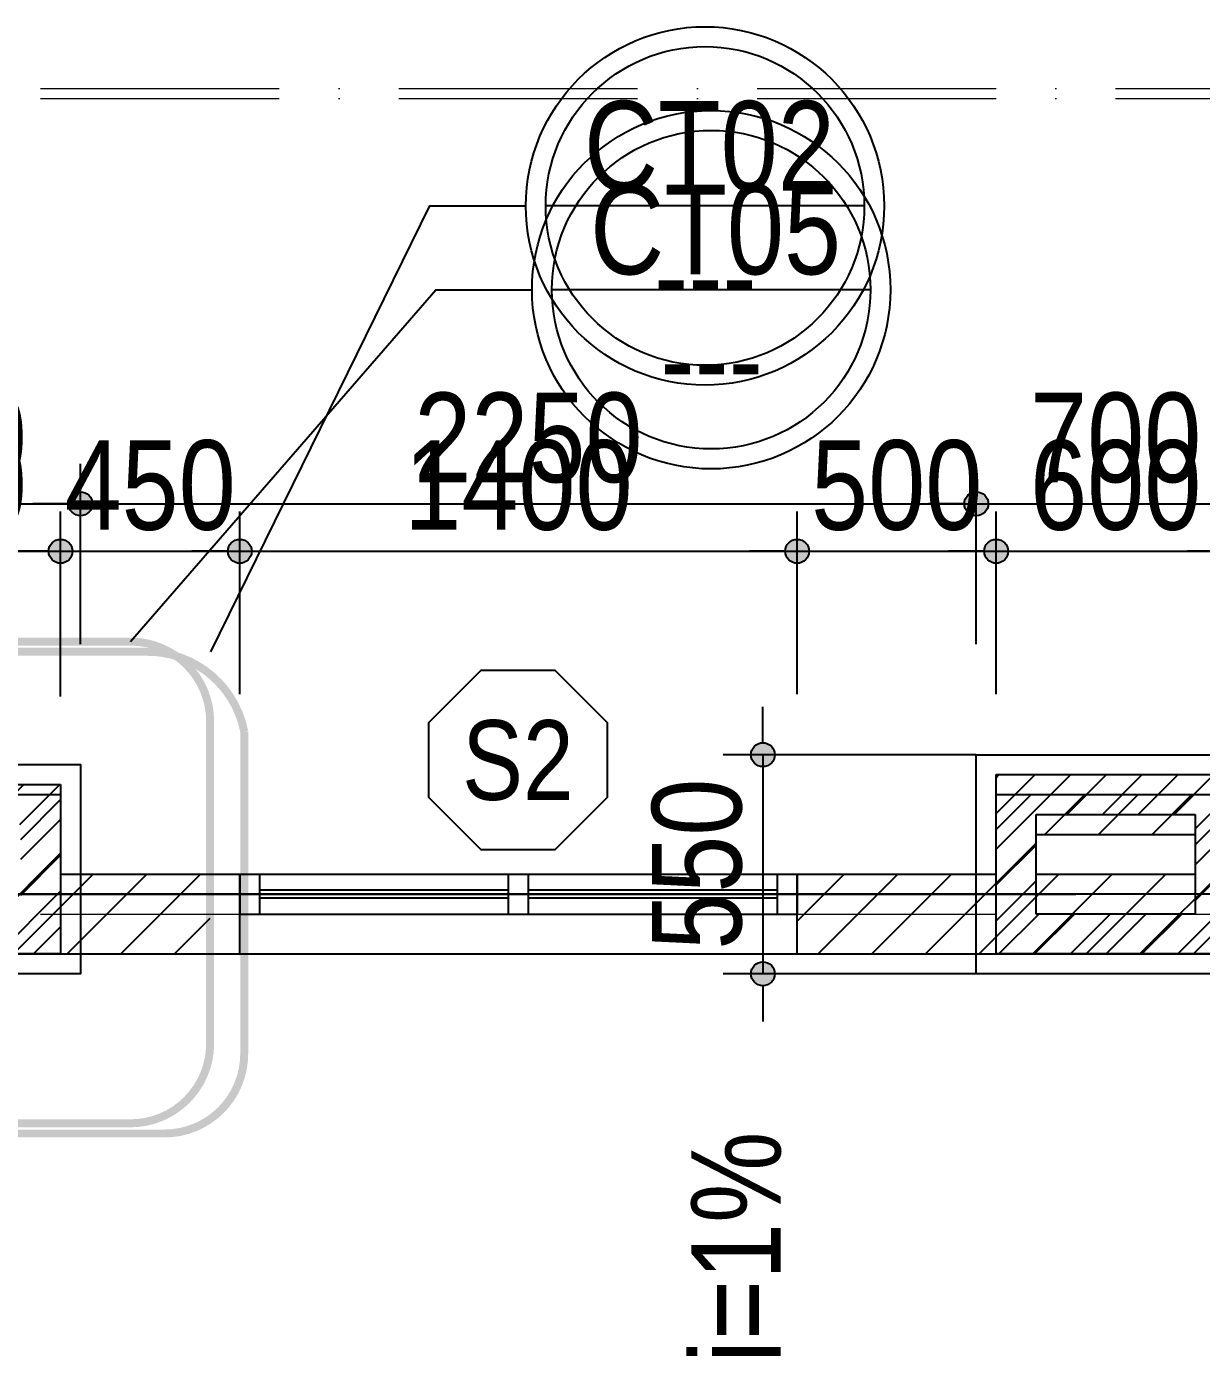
# Model space of a CAD drawing. Header units: millimetres. Extents: x 1201 to 176852, y 279 to 65351.
# Drawn here: x 33144 to 36094, y 21420 to 24775 of the extents above; entities that cross this region are included whole.
import ezdxf
from ezdxf.enums import TextEntityAlignment as Align

# ---------------------------------------------------------------- set-up
doc = ezdxf.new("R2010")
doc.units = ezdxf.units.MM
doc.linetypes.add('ACAD_ISO10W100', pattern=[18, 12, -3, 0, -3])
doc.linetypes.add('DASHED2', pattern=[0.375, 0.25, -0.125])
for name, color, linetype in [('009', 251, 'Continuous'), ('daucat', 220, 'Continuous'), ('DIM', 1, 'Continuous'), ('DOOR', 20, 'Continuous'), ('HACTH', 8, 'Continuous'), ('HATCH', 8, 'Continuous'), ('HATCHNGOI', 22, 'Continuous'), ('KINH 1', 142, 'Continuous'), ('MEDIUM', 2, 'Continuous'), ('netthay', 2, 'Continuous'), ('TAGS', 60, 'Continuous'), ('TEXT', 7, 'Continuous'), ('TUONG', 131, 'Continuous')]:
    doc.layers.add(name, color=color, linetype=linetype)
for name, color, linetype, lineweight in [('HACHT', 8, 'Continuous', 5), ('NET-THAY', 2, 'Continuous', 13), ('TRUC', 24, 'Continuous', 0)]:
    doc.layers.add(name, color=color, linetype=linetype, lineweight=lineweight)
doc.styles.add('1', font='', dxfattribs={"height": 250})
doc.styles.add('AVO', font='')
doc.styles.add('HEL-CONDENSE', font='')
doc.styles.add('VNI-HELVE-CONDENSEN', font='')
doc.styles.get('1').set_extended_font_data('VNI-Helve-Condense')
doc.styles.get('AVO').set_extended_font_data('VNI-Avo')
doc.styles.get('HEL-CONDENSE').set_extended_font_data('VNI-Helve-Condense')
doc.styles.get('VNI-HELVE-CONDENSEN').set_extended_font_data('VNI-Helve-Condense')
doc.dimstyles.new('D100', dxfattribs={"dimtxt": 225, "dimasz": 1.2, "dimexe": 100, "dimexo": 0, "dimgap": 50, "dimtad": 1, "dimdec": 0, "dimzin": 13, "dimdsep": 46, "dimtxsty": 'HEL-CONDENSE', "dimblk": 'D50', "dimcen": 0, "dimclrd": 1, "dimclre": 1, "dimclrt": 7, "dimadec": 0, "dimazin": 0, "dimtfac": 1, "dimtdec": 0, "dimtmove": 0, "dimatfit": 3, "dimldrblk": 'D50', "dimfxl": 1, "dimtolj": 1, "dimtzin": 13, "dimarcsym": 0})
pattern_1 = [(180, (-1037328.12, 302304.02), (-382.5, -180), [90, -75, 105, -45, 135, -60]), (180, (-1037418.12, 302296.52), (-382.5, -180), [75, -285, 60, -90]), (180, (-1037598.12, 302315.27), (-382.5, -180), [45, -465]), (270, (-1037328.12, 302304.02), (127.5, -180), [172.5, -547.5]), (270, (-1037418.12, 302304.02), (127.5, -180), [168.75, -551.25]), (270, (-1037493.12, 302304.02), (127.5, -180), [157.5, -562.5]), (270, (-1037598.12, 302315.27), (127.5, -180), [172.5, -547.5]), (270, (-1037643.12, 302315.27), (127.5, -180), [172.5, -547.5]), (270, (-1037778.12, 302304.02), (127.5, -180), [165, -555])]
pattern_2 = [(180, (-156427.01, -499238.14), (-1e-14, -190.5), []), (180, (-156490.51, -499174.64), (-1e-14, -190.5), [])]
pattern_3 = [(37.5, (-1293022.597, -287800.201), (-1.2000235, 36.7059928), [0, -28.956, 0, -32.385, 0, -30.95625]), (7.5, (-1293022.597, -287800.2), (33.7142462, 53.7618825), [0, -15.621, 0, -26.0985, 0, -10.00125]), (327.5, (-1293046.028, -287800.2), (59.3244278, 0.10778885), [0, -9.525, 0, -34.29, 0, -44.7675]), (317.5, (-1293046.03, -287800.2), (57.266734, 16.7196992), [0, -4.7625, 0, -22.479, 0, -25.7175])]
pattern_4 = [(180, (-1293022.6, -288100.2), (-3e-14, -270.968), [387.35, -19.05]), (180, (-1293022.6, -288214.5), (-3e-14, -270.968), [387.35, -19.05]), (180, (-1293124.2, -288235.69), (-3e-14, -270.968), [184.15, -19.05]), (180, (-1293124.2, -288349.99), (-3e-14, -270.968), [184.15, -19.05]), (270, (-1293022.6, -288100.2), (406.4, -7e-14), [114.3, -156.6672]), (270, (-1293003.55, -288100.2), (406.4, -7e-14), [114.3, -156.6672]), (270, (-1293124.2, -288235.69), (203.2, -4e-14), [114.3, -156.6672]), (270, (-1293105.15, -288235.69), (203.2, -4e-14), [114.3, -156.6672])]

# ---------------------------------------------------------------- blocks, each defined once
blk = doc.blocks.new('D50')
at = {"layer": 'DIM'}
blk.add_hatch(color=256, dxfattribs=at).paths.add_polyline_path([(25, 0, 1), (-25, 0, 1)])
blk.add_line((25, 0), (100, 0), dxfattribs=at)
blk.add_circle((0, 0), 25, dxfattribs=at)
blk = doc.blocks.new('*D128')
at = {"layer": 'DEFPOINTS', "color": 0, "transparency": 16777216}
for p in [(33279.1, 23577.7), (32579.1, 23224.8), (33279.1, 23224.8)]:
    blk.add_point(p, dxfattribs=at)
at = {"layer": 'DIM', "color": 1, "lineweight": -2, "transparency": 16777216}
for p, q in [((32579.1, 23224.8), (32579.1, 23677.7)), ((33279.1, 23224.8), (33279.1, 23677.7)), ((32580.3, 23577.7), (33277.9, 23577.7))]:
    blk.add_line(p, q, dxfattribs=at)
at = {"layer": 'DIM', "color": 1, "lineweight": -2, "transparency": 16777216, "xscale": 1.199999999999999, "yscale": 1.199999999999999, "zscale": 1.199999999999999, "rotation": 180}
blk.add_blockref('D50', (32579.1, 23577.7), dxfattribs=at)
at = {"layer": 'DIM', "color": 1, "lineweight": -2, "transparency": 16777216, "xscale": 1.199999999999999, "yscale": 1.199999999999999, "zscale": 1.199999999999999}
blk.add_blockref('D50', (33279.1, 23577.7), dxfattribs=at)
at = {"layer": 'DIM', "color": 7, "transparency": 16777216, "insert": (32929.1, 23742.6), "char_height": 225, "attachment_point": 5, "style": 'HEL-CONDENSE'}
blk.add_mtext('\\A1;700', dxfattribs=at)
blk = doc.blocks.new('*D129')
at = {"layer": 'DEFPOINTS', "color": 0, "transparency": 16777216}
for p in [(35529.1, 23577.7), (33279.1, 23224.8), (35529.1, 23224.8)]:
    blk.add_point(p, dxfattribs=at)
at = {"layer": 'DIM', "color": 1, "lineweight": -2, "transparency": 16777216}
for p, q in [((33279.1, 23224.8), (33279.1, 23677.7)), ((35529.1, 23224.8), (35529.1, 23677.7)), ((33280.3, 23577.7), (35527.9, 23577.7))]:
    blk.add_line(p, q, dxfattribs=at)
at = {"layer": 'DIM', "color": 1, "lineweight": -2, "transparency": 16777216, "xscale": 1.199999999999999, "yscale": 1.199999999999999, "zscale": 1.199999999999999, "rotation": 180}
blk.add_blockref('D50', (33279.1, 23577.7), dxfattribs=at)
at = {"layer": 'DIM', "color": 1, "lineweight": -2, "transparency": 16777216, "xscale": 1.199999999999999, "yscale": 1.199999999999999, "zscale": 1.199999999999999}
blk.add_blockref('D50', (35529.1, 23577.7), dxfattribs=at)
at = {"layer": 'DIM', "color": 7, "transparency": 16777216, "insert": (34404.1, 23742.6), "char_height": 225, "attachment_point": 5, "style": 'HEL-CONDENSE'}
blk.add_mtext('\\A1;2250', dxfattribs=at)
blk = doc.blocks.new('*D130')
at = {"layer": 'DEFPOINTS', "color": 0, "transparency": 16777216}
for p in [(36229.1, 23577.7), (35529.1, 23224.8), (36229.1, 23224.8)]:
    blk.add_point(p, dxfattribs=at)
at = {"layer": 'DIM', "color": 1, "lineweight": -2, "transparency": 16777216}
for p, q in [((35529.1, 23224.8), (35529.1, 23677.7)), ((36229.1, 23224.8), (36229.1, 23677.7)), ((35530.3, 23577.7), (36227.9, 23577.7))]:
    blk.add_line(p, q, dxfattribs=at)
at = {"layer": 'DIM', "color": 1, "lineweight": -2, "transparency": 16777216, "xscale": 1.199999999999999, "yscale": 1.199999999999999, "zscale": 1.199999999999999, "rotation": 180}
blk.add_blockref('D50', (35529.1, 23577.7), dxfattribs=at)
at = {"layer": 'DIM', "color": 1, "lineweight": -2, "transparency": 16777216, "xscale": 1.199999999999999, "yscale": 1.199999999999999, "zscale": 1.199999999999999}
blk.add_blockref('D50', (36229.1, 23577.7), dxfattribs=at)
at = {"layer": 'DIM', "color": 7, "transparency": 16777216, "insert": (35879.1, 23742.6), "char_height": 225, "attachment_point": 5, "style": 'HEL-CONDENSE'}
blk.add_mtext('\\A1;700', dxfattribs=at)
blk = doc.blocks.new('A$C5F494123')
at = {"layer": 'TAGS', "color": 254, "ltscale": 1000}
blk.add_line((400, 0), (-400, 0), dxfattribs=at)
at = {"layer": 'TAGS', "ltscale": 1000}
blk.add_circle((0, 0), 450, dxfattribs=at)
at = {"layer": 'TAGS', "color": 254, "ltscale": 1000}
blk.add_circle((0, 0), 400, dxfattribs=at)
at = {"layer": 'TAGS', "ltscale": 1000, "style": 'VNI-HELVE-CONDENSEN'}
blk.add_attdef('A', (-84, 67), '', height=225, dxfattribs=at)
blk.add_attdef('A', text='', height=225, dxfattribs=at).set_placement((1.1, -61.7), align=Align.TOP_CENTER)
blk = doc.blocks.new('*D178')
at = {"layer": '009', "color": 1, "lineweight": -2, "transparency": 16777216}
for p, q in [((35529.1, 22947.7), (34893.1, 22947.7)), ((34993.1, 22946.5), (34993.1, 22398.9)), ((35529.1, 22397.7), (34893.1, 22397.7))]:
    blk.add_line(p, q, dxfattribs=at)
at = {"layer": 'DEFPOINTS', "color": 0, "transparency": 16777216}
for p in [(35529.1, 22947.7), (34993.1, 22397.7), (35529.1, 22397.7)]:
    blk.add_point(p, dxfattribs=at)
at = {"layer": '009', "color": 1, "lineweight": -2, "transparency": 16777216, "xscale": 1.199999999999999, "yscale": 1.199999999999999, "zscale": 1.199999999999999}
for p, rotation in [((34993.1, 22947.7), 90), ((34993.1, 22397.7), 270)]:
    blk.add_blockref('D50', p, dxfattribs=dict(at, rotation=rotation))
at = {"layer": '009', "color": 7, "transparency": 16777216, "insert": (34828.2, 22672.7), "char_height": 225, "attachment_point": 5, "rotation": 90, "style": 'HEL-CONDENSE'}
blk.add_mtext('\\A1;550', dxfattribs=at)
blk = doc.blocks.new('s11')
at = {"layer": 'DOOR'}
for p, q in [((0, 0), (0, -100)), ((1400, 0), (0, 0)), ((50, 0), (50, -100)), ((1350, 0), (1350, -100)), ((1400, 0), (1400, -100)), ((1400, -100), (0, -100))]:
    blk.add_line(p, q, dxfattribs=at)
at = {"layer": 'DOOR', "linetype": 'ByBlock', "lineweight": -2}
for p, q in [((675, -100), (675, 0)), ((725, -100), (725, 0))]:
    blk.add_line(p, q, dxfattribs=at)
at = {"layer": 'DOOR', "color": 251}
for p, q in [((50, -40), (675, -40)), ((50, -60), (675, -60)), ((725, -40), (1350, -40)), ((725, -60), (1350, -60))]:
    blk.add_line(p, q, dxfattribs=at)
blk = doc.blocks.new('KH-CUADI')
at = {"layer": 'TAGS'}
blk.add_lwpolyline([(-124.3, 300), (-300, 124.3), (-300, -124.3), (-124.3, -300), (124.3, -300), (300, -124.3), (300, 124.3), (124.3, 300)], close=True, dxfattribs=at)
at = {"layer": 'TAGS', "style": 'VNI-HELVE-CONDENSEN'}
blk.add_attdef('D', text='', height=300, dxfattribs=at).set_placement((0, 0), align=Align.MIDDLE)
blk = doc.blocks.new('*D617')
at = {"layer": 'DEFPOINTS', "color": 0, "transparency": 16777216}
for p in [(33229.1, 23458.3), (32629.1, 23093.5), (33229.1, 23093.5)]:
    blk.add_point(p, dxfattribs=at)
at = {"layer": 'DIM', "color": 1, "lineweight": -2, "transparency": 16777216}
for p, q in [((32629.1, 23093.5), (32629.1, 23558.3)), ((33229.1, 23093.5), (33229.1, 23558.3)), ((32630.3, 23458.3), (33227.9, 23458.3))]:
    blk.add_line(p, q, dxfattribs=at)
at = {"layer": 'DIM', "color": 1, "lineweight": -2, "transparency": 16777216, "xscale": 1.199999999999999, "yscale": 1.199999999999999, "zscale": 1.199999999999999, "rotation": 180}
blk.add_blockref('D50', (32629.1, 23458.3), dxfattribs=at)
at = {"layer": 'DIM', "color": 1, "lineweight": -2, "transparency": 16777216, "xscale": 1.199999999999999, "yscale": 1.199999999999999, "zscale": 1.199999999999999}
blk.add_blockref('D50', (33229.1, 23458.3), dxfattribs=at)
at = {"layer": 'DIM', "color": 7, "transparency": 16777216, "insert": (32929.1, 23623.2), "char_height": 225, "attachment_point": 5, "style": 'HEL-CONDENSE'}
blk.add_mtext('\\A1;600', dxfattribs=at)
blk = doc.blocks.new('*D618')
at = {"layer": 'DEFPOINTS', "color": 0, "transparency": 16777216}
for p in [(33679.1, 23458.3), (33229.1, 23093.5), (33679.1, 23099.8)]:
    blk.add_point(p, dxfattribs=at)
at = {"layer": 'DIM', "color": 1, "lineweight": -2, "transparency": 16777216}
for p, q in [((33229.1, 23093.5), (33229.1, 23558.3)), ((33679.1, 23099.8), (33679.1, 23558.3)), ((33230.3, 23458.3), (33677.9, 23458.3))]:
    blk.add_line(p, q, dxfattribs=at)
at = {"layer": 'DIM', "color": 1, "lineweight": -2, "transparency": 16777216, "xscale": 1.199999999999999, "yscale": 1.199999999999999, "zscale": 1.199999999999999, "rotation": 180}
blk.add_blockref('D50', (33229.1, 23458.3), dxfattribs=at)
at = {"layer": 'DIM', "color": 1, "lineweight": -2, "transparency": 16777216, "xscale": 1.199999999999999, "yscale": 1.199999999999999, "zscale": 1.199999999999999}
blk.add_blockref('D50', (33679.1, 23458.3), dxfattribs=at)
at = {"layer": 'DIM', "color": 7, "transparency": 16777216, "insert": (33454.1, 23623.2), "char_height": 225, "attachment_point": 5, "style": 'HEL-CONDENSE'}
blk.add_mtext('\\A1;450', dxfattribs=at)
blk = doc.blocks.new('*D619')
at = {"layer": 'DEFPOINTS', "color": 0, "transparency": 16777216}
for p in [(36179.1, 23458.3), (35579.1, 23099.8), (36179.1, 23099.8)]:
    blk.add_point(p, dxfattribs=at)
at = {"layer": 'DIM', "color": 1, "lineweight": -2, "transparency": 16777216}
for p, q in [((35579.1, 23099.8), (35579.1, 23558.3)), ((36179.1, 23099.8), (36179.1, 23558.3)), ((35580.3, 23458.3), (36177.9, 23458.3))]:
    blk.add_line(p, q, dxfattribs=at)
at = {"layer": 'DIM', "color": 1, "lineweight": -2, "transparency": 16777216, "xscale": 1.199999999999999, "yscale": 1.199999999999999, "zscale": 1.199999999999999, "rotation": 180}
blk.add_blockref('D50', (35579.1, 23458.3), dxfattribs=at)
at = {"layer": 'DIM', "color": 1, "lineweight": -2, "transparency": 16777216, "xscale": 1.199999999999999, "yscale": 1.199999999999999, "zscale": 1.199999999999999}
blk.add_blockref('D50', (36179.1, 23458.3), dxfattribs=at)
at = {"layer": 'DIM', "color": 7, "transparency": 16777216, "insert": (35879.1, 23623.2), "char_height": 225, "attachment_point": 5, "style": 'HEL-CONDENSE'}
blk.add_mtext('\\A1;600', dxfattribs=at)
blk = doc.blocks.new('*D567')
at = {"layer": 'DEFPOINTS', "color": 0, "transparency": 16777216}
for p in [(36179.1, 23458.3), (36179.1, 23099.8), (36679.1, 23099.8)]:
    blk.add_point(p, dxfattribs=at)
at = {"layer": 'DIM', "color": 1, "lineweight": -2, "transparency": 16777216}
for p, q in [((36179.1, 23099.8), (36179.1, 23558.3)), ((36679.1, 23099.8), (36679.1, 23558.3)), ((36677.9, 23458.3), (36180.3, 23458.3))]:
    blk.add_line(p, q, dxfattribs=at)
at = {"layer": 'DIM', "color": 1, "lineweight": -2, "transparency": 16777216, "xscale": 1.199999999999999, "yscale": 1.199999999999999, "zscale": 1.199999999999999, "rotation": 180}
blk.add_blockref('D50', (36179.1, 23458.3), dxfattribs=at)
at = {"layer": 'DIM', "color": 1, "lineweight": -2, "transparency": 16777216, "xscale": 1.199999999999999, "yscale": 1.199999999999999, "zscale": 1.199999999999999}
blk.add_blockref('D50', (36679.1, 23458.3), dxfattribs=at)
at = {"layer": 'DIM', "color": 7, "transparency": 16777216, "insert": (36429.1, 23623.2), "char_height": 225, "attachment_point": 5, "style": 'HEL-CONDENSE'}
blk.add_mtext('\\A1;500', dxfattribs=at)
blk = doc.blocks.new('*D568')
at = {"layer": 'DEFPOINTS', "color": 0, "transparency": 16777216}
for p in [(35079.1, 23458.3), (33679.1, 23099.8), (35079.1, 23099.8)]:
    blk.add_point(p, dxfattribs=at)
at = {"layer": 'DIM', "color": 1, "lineweight": -2, "transparency": 16777216}
for p, q in [((33679.1, 23099.8), (33679.1, 23558.3)), ((35079.1, 23099.8), (35079.1, 23558.3)), ((33680.3, 23458.3), (35077.9, 23458.3))]:
    blk.add_line(p, q, dxfattribs=at)
at = {"layer": 'DIM', "color": 1, "lineweight": -2, "transparency": 16777216, "xscale": 1.199999999999999, "yscale": 1.199999999999999, "zscale": 1.199999999999999, "rotation": 180}
blk.add_blockref('D50', (33679.1, 23458.3), dxfattribs=at)
at = {"layer": 'DIM', "color": 1, "lineweight": -2, "transparency": 16777216, "xscale": 1.199999999999999, "yscale": 1.199999999999999, "zscale": 1.199999999999999}
blk.add_blockref('D50', (35079.1, 23458.3), dxfattribs=at)
at = {"layer": 'DIM', "color": 7, "transparency": 16777216, "insert": (34379.1, 23623.2), "char_height": 225, "attachment_point": 5, "style": 'HEL-CONDENSE'}
blk.add_mtext('\\A1;1400', dxfattribs=at)
blk = doc.blocks.new('*D569')
at = {"layer": 'DEFPOINTS', "color": 0, "transparency": 16777216}
for p in [(35579.1, 23458.3), (35079.1, 23099.8), (35579.1, 23099.8)]:
    blk.add_point(p, dxfattribs=at)
at = {"layer": 'DIM', "color": 1, "lineweight": -2, "transparency": 16777216}
for p, q in [((35079.1, 23099.8), (35079.1, 23558.3)), ((35579.1, 23099.8), (35579.1, 23558.3)), ((35080.3, 23458.3), (35577.9, 23458.3))]:
    blk.add_line(p, q, dxfattribs=at)
at = {"layer": 'DIM', "color": 1, "lineweight": -2, "transparency": 16777216, "xscale": 1.199999999999999, "yscale": 1.199999999999999, "zscale": 1.199999999999999, "rotation": 180}
blk.add_blockref('D50', (35079.1, 23458.3), dxfattribs=at)
at = {"layer": 'DIM', "color": 1, "lineweight": -2, "transparency": 16777216, "xscale": 1.199999999999999, "yscale": 1.199999999999999, "zscale": 1.199999999999999}
blk.add_blockref('D50', (35579.1, 23458.3), dxfattribs=at)
at = {"layer": 'DIM', "color": 7, "transparency": 16777216, "insert": (35329.1, 23623.2), "char_height": 225, "attachment_point": 5, "style": 'HEL-CONDENSE'}
blk.add_mtext('\\A1;500', dxfattribs=at)
blk = doc.blocks.new('A$C206177D3')
at = {"layer": 'TAGS', "ltscale": 1000}
for p, q in [((-36.6, 240.1), (-36.6, 490.1)), ((-286.6, -9.9), (-536.6, -9.9)), ((463.4, -9.9), (213.4, -9.9)), ((-36.6, -509.9), (-36.6, -259.9))]:
    blk.add_line(p, q, dxfattribs=at)
blk.add_circle((-36.6, -9.9), 350, dxfattribs=at)
at = {"layer": 'TAGS', "color": 254, "ltscale": 1000}
blk.add_circle((-36.6, -9.9), 300, dxfattribs=at)
at = {"layer": 'TAGS', "ltscale": 1000, "style": 'VNI-HELVE-CONDENSEN'}
blk.add_attdef('A', text='', height=350, dxfattribs=at).set_placement((-38.3, -165.6), align=Align.CENTER)
blk = doc.blocks.new('A$C5F62150E')
at = {"layer": 'KINH 1'}
h = blk.add_hatch(dxfattribs=at)
h.set_pattern_fill('DOTS', color=256, scale=750, angle=45, style=0)
h.set_pattern_definition([(45, (0, 0), (-16.5728, 49.71845), [0, -46.875])])
h.paths.add_polyline_path([(2528.9, 1072.2), (1218.9, 1072.2), (1218.9, 762.2), (2528.9, 762.2)])
h.paths.add_polyline_path([(1823.9, 652.2), (1268.9, 652.2), (1268.9, -587.8), (1823.9, -587.8)])
h.paths.add_polyline_path([(2478.9, 652.2), (1888.9, 652.2), (1888.9, -587.8), (2478.9, -587.8)])
at = {"layer": 'DOOR'}
for p, q in [((2543.9, 747.2), (2543.9, 1087.2)), ((2543.9, 717.2), (1203.9, 717.2)), ((1823.9, 717.2), (1823.9, -652.8)), ((1823.9, 667.2), (1253.9, 667.2)), ((1253.9, 667.2), (1253.9, -602.8)), ((1873.9, 667.2), (1873.9, -602.8)), ((1873.9, 667.2), (2493.9, 667.2)), ((2493.9, 667.2), (2493.9, -602.8)), ((1253.9, -602.8), (1823.9, -602.8)), ((2493.9, -602.8), (1873.9, -602.8))]:
    blk.add_line(p, q, dxfattribs=at)
at = {"layer": 'DOOR', "color": 8}
for p, q in [((1823.9, 652.2), (1268.9, 652.2)), ((1268.9, 652.2), (1268.9, -587.8)), ((1888.9, 652.2), (1888.9, -587.8)), ((1888.9, 652.2), (2478.9, 652.2)), ((2478.9, 652.2), (2478.9, -587.8)), ((1268.9, -587.8), (1823.9, -587.8)), ((2478.9, -587.8), (1888.9, -587.8))]:
    blk.add_line(p, q, dxfattribs=at)
at = {"layer": 'DOOR'}
for points in [[(2543.9, 1087.2), (1203.9, 1087.2), (1203.9, 747.2), (2543.9, 747.2)], [(1203.9, 717.2), (1203.9, -652.8), (2543.9, -652.8), (2543.9, 717.2)], [(1501.6, 32.3), (1632, 32.3), (1618.7, 53)], [(2246.2, 32.3), (2115.8, 32.3), (2129.1, 53)]]:
    blk.add_lwpolyline(points, dxfattribs=at)
at = {"layer": 'DOOR', "color": 8}
blk.add_lwpolyline([(2528.9, 762.2), (2528.9, 1072.2), (1218.9, 1072.2), (1218.9, 762.2), (2528.9, 762.2)], close=True, dxfattribs=at)
at = {"layer": 'NET-THAY'}
for p, q in [((1173.9, 1117.2), (2573.9, 1117.2)), ((2573.9, -682.8), (2573.9, 1117.2)), ((1173.9, -682.8), (2573.9, -682.8))]:
    blk.add_line(p, q, dxfattribs=at)
blk.add_lwpolyline([(1173.9, 1117.2), (1173.9, -682.8)], dxfattribs=at)
at = {"layer": 'TAGS', "linetype": 'Continuous'}
ref = blk.add_blockref('KH-CUADI', (1871, 924.3), dxfattribs=dict(at, xscale=0.75, yscale=0.75, zscale=0.75, rotation=180))
ref.add_attrib('D', 'S2', dxfattribs={"color": 7, "height": 200, "style": 'VNI-HELVE-CONDENSEN'}).set_placement((1871, 924.3), align=Align.MIDDLE)
blk = doc.blocks.new('TUONG-NAM')
at = {"layer": 'TAGS'}
blk.add_lwpolyline([(-452.5, -452.5), (452.5, -452.5), (0, 0)], close=True, dxfattribs=at)
at = {"layer": 'TAGS', "linetype": 'Continuous', "style": 'AVO'}
blk.add_attdef('KH-TUONG', text='', height=250, dxfattribs=at).set_placement((0.5, -269.3), align=Align.MIDDLE_CENTER)
blk = doc.blocks.new('CAODO')
at = {"layer": 'TAGS', "linetype": 'Continuous'}
h = blk.add_hatch(color=256, dxfattribs=at)
edge = h.paths.add_edge_path()
edge.add_line((-906.9, 181.5), (-931, 137.7))
edge.add_line((-931, 137.7), (-681, 0))
edge.add_ellipse((0, 87.1), major_axis=(688, 0), ratio=0.890858, start_angle=182.4779, end_angle=188.1666, ccw=False)
edge.add_line((-687.4, 60.6), (-906.9, 181.5))
for p, q in [((-931, 137.7), (-906.9, 181.5)), ((-906.9, 181.5), (-687.4, 60.6)), ((-931, 137.7), (-681, 0)), ((-931, 0), (931, 0))]:
    blk.add_line(p, q, dxfattribs=at)
blk.add_ellipse((0, 87.1), major_axis=(688, 0), ratio=0.890858, start_param=-0.142534, end_param=3.284126, dxfattribs=at)
at = {"layer": 'TAGS', "linetype": 'Continuous', "style": 'VNI-HELVE-CONDENSEN'}
blk.add_attdef('0.000', text='', height=250, dxfattribs=at).set_placement((0.2, 232.3), align=Align.MIDDLE_CENTER)

msp = doc.modelspace()

# ---------------------------------------------------------------- hatches: boundary and pattern name
at = {"layer": '009'}
h = msp.add_hatch(dxfattribs=at)
h.set_pattern_fill('ANSI31', color=256, scale=20, style=0)
h.set_pattern_definition([(45, (-1293494.614, -402769.946), (-44.9012806, 44.9012806), [])])
h.paths.add_polyline_path([(30229.078, 22897.694), (29629.078, 22897.694), (29629.078, 22447.694), (29829.078, 22447.694), (29829.078, 22547.694), (29729.078, 22547.694), (29729.078, 22797.694), (30129.078, 22797.694), (30129.078, 22547.694), (30029.078, 22547.694), (30029.078, 22447.694), (30229.078, 22447.694)])
h.paths.add_polyline_path([(32629.078, 22872.694), (32629.078, 22447.694), (32829.078, 22447.694), (32829.078, 22547.694), (32729.078, 22547.694), (32729.078, 22772.694), (33129.078, 22772.694), (33129.078, 22547.694), (33029.078, 22547.694), (33029.078, 22447.694), (33229.078, 22447.694), (33229.078, 22872.694)])
h.paths.add_polyline_path([(36179.078, 22897.694), (35579.078, 22897.694), (35579.078, 22447.694), (36179.078, 22447.694)])
h.paths.add_polyline_path([(36079.078, 22797.694), (36079.078, 22547.694), (35679.078, 22547.694), (35679.078, 22797.694)], flags=16)
h = msp.add_hatch(dxfattribs=at)
h.set_pattern_fill('ANSI31', color=256, scale=30, style=0)
h.set_pattern_definition([(45, (-1293072.07, -361212.86), (-67.351921, 67.351921), [])])
h.paths.add_polyline_path([(32829.078, 22647.694), (32729.078, 22647.694), (32729.078, 22747.694), (33129.078, 22747.694), (33129.078, 22647.694), (33029.078, 22647.694), (33029.078, 22447.694), (33604.696, 22447.694), (33604.696, 22647.694), (33229.078, 22647.694), (33229.078, 22847.694), (32629.078, 22847.694), (32629.078, 22647.694), (32349.087, 22647.694), (32349.087, 22447.694), (32829.078, 22447.694)])
h.paths.add_polyline_path([(32349.087, 22647.694), (32129.078, 22647.694), (32129.078, 22447.694), (32349.087, 22447.694)])
h.paths.add_polyline_path([(32929.078, 22022.2), (32829.078, 22022.2), (32829.078, 18647.694), (32929.078, 18647.694)])
h.paths.add_polyline_path([(32829.078, 18547.694), (31429.078, 18547.694), (30029.078, 18547.694), (30029.078, 18447.694), (31429.078, 18447.694), (32829.078, 18447.694)])
h.paths.add_polyline_path([(33229.078, 18547.694), (33029.078, 18547.694), (33029.078, 18447.694), (33229.078, 18447.694)])
h.paths.add_polyline_path([(38829.078, 18547.694), (34429.078, 18547.694), (34429.078, 18447.694), (38829.078, 18447.694)])
h.paths.add_polyline_path([(36679.078, 22647.694), (36179.078, 22647.694), (36179.078, 22847.694), (35579.078, 22847.694), (35579.078, 22647.694), (35079.078, 22647.694), (35079.078, 22447.694), (36679.078, 22447.694)])
h.paths.add_polyline_path([(35679.078, 22647.694), (35679.078, 22747.694), (36079.078, 22747.694), (36079.078, 22647.694)], flags=17)
h.paths.add_polyline_path([(36147.712, 18232.344), (36147.712, 18763.044), (36490.012, 18763.044), (36490.012, 18232.344)], flags=9)
h.paths.add_polyline_path([(36147.712, 22277.844), (36147.712, 22817.544), (36490.012, 22817.544), (36490.012, 22277.844)], flags=9)
at = {"layer": 'HACHT', "extrusion": (0, -1, -2.22045e-16)}
h = msp.add_hatch(dxfattribs=at)
h.set_pattern_fill('AR-BRELM', color=256, scale=2, angle=180, style=0)
h.set_pattern_definition(pattern_4)
h.paths.add_polyline_path([(32604.078, 800), (32604.078, 50), (33304.078, 50), (33304.078, 800)])
h = msp.add_hatch(dxfattribs=at)
h.set_pattern_fill('AR-BRELM', color=256, scale=2, angle=180, style=0)
h.set_pattern_definition(pattern_4)
h.paths.add_polyline_path([(36254.078, 50), (36254.078, 800), (35554.078, 800), (35554.078, 50)])
at = {"layer": 'HACTH', "extrusion": (0, -1, -2.22045e-16)}
h = msp.add_hatch(dxfattribs=at)
h.set_pattern_fill('ANSI32', color=256, scale=20, angle=135, style=0)
h.set_pattern_definition(pattern_2)
h.paths.add_polyline_path([(36204.078, 9200), (38554.078, 9200), (38554.078, 10100), (36204.078, 10100)])
h.paths.add_polyline_path([(33254.078, 9200), (35604.078, 9200), (35604.078, 10100), (33254.078, 10100)])
h.paths.add_polyline_path([(30254.078, 9200), (32654.078, 9200), (32654.078, 10100), (30254.078, 10100)])
h.paths.add_polyline_path([(27254.078, 9200), (29654.078, 9200), (29654.078, 10100), (27254.078, 10100)])
h.paths.add_polyline_path([(24954.078, 9200), (26654.078, 9200), (26654.078, 10100), (24954.078, 10100)])
h = msp.add_hatch(dxfattribs=at)
h.set_pattern_fill('ANSI32', color=256, scale=20, angle=135, style=0)
h.set_pattern_definition(pattern_2)
h.paths.add_polyline_path([(35604.078, 7200), (33254.078, 7200), (33254.078, 6500), (34004.078, 6500), (34004.078, 6625, 0.41421356), (34054.078, 6675), (34854.078, 6675, 0.41421356), (34904.078, 6625), (34904.078, 6500), (35604.078, 6500)])
h.paths.add_polyline_path([(38554.078, 7200), (36204.078, 7200), (36204.078, 6500), (36904.078, 6500), (36904.078, 6625, 0.41421356), (36954.078, 6675), (37754.078, 6675, 0.41421356), (37804.078, 6625), (37804.078, 6500), (38554.078, 6500)])
edge = h.paths.add_edge_path()
edge.add_line((33254.078, 5600), (35604.078, 5600))
edge.add_line((35604.078, 5600), (35604.078, 6500))
edge.add_line((35604.078, 6500), (34904.078, 6500))
edge.add_line((34904.078, 6500), (34904.078, 6375))
edge.add_arc((34904.078, 6325), 50, 90, 180)
edge.add_line((34854.078, 6325), (34054.078, 6325))
edge.add_arc((34004.078, 6325), 50, 0, 90)
edge.add_line((34004.078, 6375), (34004.078, 6500))
edge.add_line((34004.078, 6500), (33254.078, 6500))
edge.add_line((33254.078, 6500), (33254.078, 5600))
edge = h.paths.add_edge_path()
edge.add_line((36204.078, 5600), (38554.078, 5600))
edge.add_line((38554.078, 5600), (38554.078, 6500))
edge.add_line((38554.078, 6500), (37804.078, 6500))
edge.add_line((37804.078, 6500), (37804.078, 6375))
edge.add_arc((37804.078, 6325), 50, 90, 180)
edge.add_line((37754.078, 6325), (36954.078, 6325))
edge.add_arc((36904.078, 6325), 50, 0, 90)
edge.add_line((36904.078, 6375), (36904.078, 6500))
edge.add_line((36904.078, 6500), (36204.078, 6500))
edge.add_line((36204.078, 6500), (36204.078, 5600))
at = {"layer": 'HATCH', "extrusion": (0, -1, -2.22045e-16)}
h = msp.add_hatch(dxfattribs=at)
h.set_pattern_fill('AR-SAND', color=256, scale=0.75, style=0)
h.set_pattern_definition(pattern_3)
h.paths.add_polyline_path([(35154.078, 3700), (33754.078, 3700), (33754.078, 3600), (35154.078, 3600)])
h = msp.add_hatch(dxfattribs=at)
h.set_pattern_fill('AR-SAND', color=256, scale=0.75, style=0)
h.set_pattern_definition(pattern_3)
h.paths.add_polyline_path([(33754.078, 7300), (35154.078, 7300), (35154.078, 7200), (33754.078, 7200)])
h = msp.add_hatch(dxfattribs=at)
h.set_pattern_fill('AR-SAND', color=256, scale=0.75, style=0)
h.set_pattern_definition(pattern_3)
h.paths.add_polyline_path([(33754.078, 5600), (35154.078, 5600), (35154.078, 5500), (33754.078, 5500)])
h = msp.add_hatch(dxfattribs=at)
h.set_pattern_fill('AR-SAND', color=256, scale=0.75, style=0)
h.set_pattern_definition(pattern_3)
h.paths.add_polyline_path([(33754.083, 9200), (35154.083, 9200), (35154.083, 9100), (33754.083, 9100)])
h = msp.add_hatch(dxfattribs=at)
h.set_pattern_fill('AR-SAND', color=256, scale=0.75, style=0)
h.set_pattern_definition(pattern_3)
h.paths.add_polyline_path([(34829.916, 6645), (34078.24, 6645, -0.20323136), (34034.078, 6600.838), (34034.078, 6399.162, -0.20323136), (34078.24, 6355), (34829.916, 6355, -0.20323136), (34874.078, 6399.162), (34874.078, 6600.838, -0.20323136)])
h = msp.add_hatch(dxfattribs=at)
h.set_pattern_fill('AR-SAND', color=256, scale=0.75, style=0)
h.set_pattern_definition(pattern_3)
h.paths.add_polyline_path([(35804.078, 9100), (36004.078, 9100), (36004.078, 9600), (35804.078, 9600)])
at = {"layer": 'HATCHNGOI', "extrusion": (0, -1, -2.22045e-16)}
h = msp.add_hatch(dxfattribs=at)
h.set_pattern_fill('AR-RSHKE', color=14, scale=15, angle=180, style=0)
h.set_pattern_definition(pattern_1)
h.paths.add_polyline_path([(11102.924, 13300), (9111.034, 12328.49), (11954.078, 10900), (19865.306, 10900), (22454.078, 12913.489), (25042.85, 10900), (32954.078, 10900), (35797.122, 12328.49), (33805.232, 13300)])
h = msp.add_hatch(dxfattribs=at)
h.set_pattern_fill('AR-RSHKE', color=34, scale=15, angle=180, style=0)
h.set_pattern_definition(pattern_1)
h.paths.add_polyline_path([(35954.078, 12295.44), (33176.813, 10900), (35954.078, 10900)])
h.paths.add_polyline_path([(38725.961, 10900), (35954.078, 12251.938), (35954.078, 10900)])

# ---------------------------------------------------------------- linework, layer by layer
at = {"layer": 'daucat', "linetype": 'DASHED2', "ltscale": 500, "const_width": 20}
for points in [[(32549.087, 23231.594), (33404.696, 23231.594, -0.41421356), (33604.696, 23031.594), (33604.696, 22222.2, -0.41421356), (33404.696, 22022.2), (32549.087, 22022.2, -0.41421356), (32349.087, 22222.2), (32349.087, 23031.594, -0.41421356)], [(32403.047, 23206.041), (33440.335, 23206.041, -0.36593789), (33690.335, 23006.041), (33690.335, 22196.647, -0.41421356), (33490.335, 21996.647), (32403.047, 21996.647, -0.41421356), (32203.047, 22196.647), (32203.047, 23006.041, -0.41421356)]]:
    msp.add_lwpolyline(points, format="xyb", close=True, dxfattribs=at)
at = {"layer": 'daucat', "linetype": 'DASHED2', "ltscale": 500, "extrusion": (0, -1, -2.22045e-16), "const_width": 20, "elevation": -22597.694}
msp.add_lwpolyline([(33705.621, 9350.358), (35103.594, 9350.358, -0.41421356), (35303.594, 9150.358), (35303.594, 7172.035, -0.41421356), (35103.594, 6972.035), (33705.621, 6972.035, -0.41421356), (33505.621, 7172.035), (33505.621, 9150.358, -0.41421356)], format="xyb", close=True, dxfattribs=at)
at = {"layer": 'MEDIUM'}
msp.add_line((33679.078, 22447.694), (35079.078, 22447.694), dxfattribs=at)
at = {"layer": 'NET-THAY', "extrusion": (0, -1, -2.22045e-16)}
for p, q in [((39854.078, 22597.694, 10800), (25008.539, 22597.694, 10800)), ((25264.396, 22597.694, 10100), (39804.078, 22597.694, 10100)), ((39904.078, 22597.694, 10900), (27254.078, 22597.694, 10900)), ((32954.078, 22597.694, 10900), (35909.485, 22597.694, 12384.947)), ((33176.813, 22597.694, 10900), (35910.145, 22597.694, 12273.365)), ((33254.078, 22597.694, 7200), (35604.078, 22597.694, 7200)), ((33754.078, 22597.694, 5600), (33254.078, 22597.694, 5600)), ((33754.083, 22597.694, 9200), (33254.083, 22597.694, 9200)), ((33304.078, 22597.694, 300), (35554.078, 22597.694, 300)), ((35797.122, 22597.694, 12328.49), (33805.232, 22597.694, 13300)), ((38954.078, 22597.694, 10900), (33828.318, 22597.694, 13400)), ((38954.078, 22597.694, 10900), (33828.318, 22597.694, 13400)), ((35154.078, 22597.694, 5600), (35604.078, 22597.694, 5600)), ((35154.083, 22597.694, 9200), (35604.083, 22597.694, 9200)), ((38725.961, 22597.694, 10900), (35910.145, 22597.694, 12273.365))]:
    msp.add_line(p, q, dxfattribs=at)
at = {"layer": 'NET-THAY', "linetype": 'ByBlock', "lineweight": -2}
for points in [[(32579.078, 22922.694), (33279.078, 22922.694), (33279.078, 22397.694), (32579.078, 22397.694)], [(35529.078, 22947.694), (36229.078, 22947.694), (36229.078, 22397.694), (35529.078, 22397.694)]]:
    msp.add_lwpolyline(points, close=True, dxfattribs=at)
at = {"layer": 'NET-THAY', "extrusion": (0, -1, -2.22045e-16), "elevation": -22597.694}
for points in [[(33805.232, 13300), (11102.924, 13300), (9111.034, 12328.49)], [(17654.078, 13400), (33828.318, 13400)], [(40350.969, 50), (24354.078, 50)], [(33304.078, 800), (32604.078, 800)], [(33254.078, 2550), (35604.078, 2550)], [(33254.078, 3600), (35604.078, 3600)], [(33254.078, 10100), (33254.078, 800)], [(33304.078, 800), (33304.078, 50)], [(33754.073, 5500), (35154.073, 5500)], [(33754.078, 5400), (33754.078, 3600)], [(35154.078, 5400), (35154.078, 3600)], [(35554.078, 800), (35554.078, 50)], [(35554.078, 800), (36254.078, 800)], [(35604.078, 10100), (35604.078, 800)], [(35804.078, 9900), (36004.078, 9900), (36004.078, 9700), (35804.078, 9700), (35804.078, 9900)], [(35804.078, 9600), (36004.078, 9600), (36004.078, 9100), (35804.078, 9100), (35804.078, 9600)], [(36004.078, 9900), (35804.078, 9700)], [(35804.078, 9900), (36004.078, 9700)], [(35804.078, 6600), (36004.078, 6600), (36004.078, 6400), (35804.078, 6400), (35804.078, 6600)], [(36004.078, 6600), (35804.078, 6400)], [(35804.078, 6600), (36004.078, 6400)], [(35804.078, 3000), (36004.078, 3000), (36004.078, 2800), (35804.078, 2800), (35804.078, 3000)], [(36004.078, 3000), (35804.078, 2800)], [(35804.078, 3000), (36004.078, 2800)]]:
    msp.add_lwpolyline(points, dxfattribs=at)
for points in [[(33754.078, 7300), (35154.078, 7300), (35154.078, 7200), (33754.078, 7200)], [(33754.078, 5600), (35154.078, 5600), (35154.078, 5500), (33754.078, 5500)], [(33754.083, 9200), (35154.083, 9200), (35154.083, 9100), (33754.083, 9100)]]:
    msp.add_lwpolyline(points, close=True, dxfattribs=at)
at = {"layer": 'netthay', "extrusion": (0, -1, -2.22045e-16), "elevation": -22597.694}
for points in [[(34004.078, 6375), (34004.078, 6625)], [(34034.078, 6399.162), (34034.078, 6600.838)], [(34054.078, 6675), (34854.078, 6675)], [(34854.078, 6325), (34054.078, 6325)], [(34078.24, 6645), (34829.916, 6645)], [(34829.916, 6355), (34078.24, 6355)], [(34874.078, 6600.838), (34874.078, 6399.162)], [(34904.078, 6625), (34904.078, 6375)]]:
    msp.add_lwpolyline(points, dxfattribs=at)
at = {"layer": 'netthay', "extrusion": (0, -1, -2.22045e-16)}
for centre, radius, start, end in [((34004.078, 6325, -22597.694), 50, 0, 90), ((34004.078, 6675, -22597.694), 50, 270, 0), ((34004.078, 6325, -22597.694), 80, 22.024313, 67.975687), ((34004.078, 6675, -22597.694), 80, 292.024313, 337.975687), ((34904.078, 6675, -22597.694), 80, 202.024313, 247.975687), ((34904.078, 6325, -22597.694), 80, 112.024313, 157.975687), ((34904.078, 6675, -22597.694), 50, 180, 270), ((34904.078, 6325, -22597.694), 50, 90, 180)]:
    msp.add_arc(centre, radius, start, end, dxfattribs=at)
at = {"layer": 'TEXT', "color": 7, "linetype": 'ByBlock'}
for points in [[(33606.703, 23206.041), (34156.322, 24325.346), (34397.666, 24325.346)], [(33404.696, 23231.594), (34171.876, 24115.176), (34413.22, 24115.176)]]:
    msp.add_lwpolyline(points, dxfattribs=at)
at = {"layer": 'TEXT', "extrusion": (0, -1, -2.22045e-16), "elevation": -22597.694}
for points in [[(36397.032, 14385.984), (28841.532, 14385.984), (28841.532, 14385.984)], [(30461.433, 10289.398), (34477.366, 10289.398), (34477.366, 9350.358)]]:
    msp.add_lwpolyline(points, dxfattribs=at)
at = {"layer": 'TRUC', "linetype": 'ACAD_ISO10W100', "ltscale": 50}
for points in [[(3475.094, 24619.951), (41245.405, 24619.951), (41245.405, 3517.922), (3475.094, 3517.922)], [(3475.094, 24594.951), (41245.405, 24594.951), (41245.405, 3517.922), (3475.094, 3517.922)]]:
    msp.add_lwpolyline(points, close=True, dxfattribs=at)
at = {"layer": 'TRUC', "linetype": 'ACAD_ISO10W100', "ltscale": 50, "extrusion": (0, -1, -2.22045e-16), "elevation": -22597.694}
for points in [[(4424.297, 200), (40350.969, 200)], [(4424.297, 2900), (39054.078, 2900)], [(4424.297, 2900), (40350.969, 2900)], [(4424.297, 6500), (40350.969, 6500)], [(4424.297, 13400), (40350.969, 13400)], [(4424.297, 12400), (40350.969, 12400)], [(4424.297, 10800), (40350.969, 10800)], [(4424.297, 14112.655), (40350.969, 14112.655)], [(4424.297, 10100), (40350.969, 10100)]]:
    msp.add_lwpolyline(points, dxfattribs=at)
msp.add_lwpolyline([(4424.297, 14112.655), (40350.969, 14112.655), (40350.969, -250), (4424.297, -250)], close=True, dxfattribs=at)
at = {"layer": 'TRUC', "linetype": 'ACAD_ISO10W100', "ltscale": 50}
msp.add_lwpolyline([(3475.094, 22547.694), (41245.405, 22547.694)], dxfattribs=at)
msp.add_lwpolyline([(3475.094, 22547.694), (41245.405, 22547.694)], dxfattribs=at)
at = {"layer": 'TUONG'}
for p, q in [((35579.078, 22447.694), (35579.078, 22897.694)), ((35579.078, 22897.694), (36179.078, 22897.694)), ((32629.078, 22872.694), (33229.078, 22872.694)), ((33229.078, 22872.694), (33229.078, 22447.694)), ((35679.078, 22547.694), (35679.078, 22797.694)), ((35679.078, 22797.694), (36079.078, 22797.694)), ((36079.078, 22797.694), (36079.078, 22547.694)), ((33679.078, 22447.694), (33679.078, 22647.694)), ((35079.078, 22447.694), (35079.078, 22647.694)), ((36079.078, 22547.694), (35679.078, 22547.694)), ((33229.078, 22447.694), (32629.078, 22447.694)), ((36179.078, 22447.694), (35579.078, 22447.694))]:
    msp.add_line(p, q, dxfattribs=at)
for points in [[(32629.078, 22647.694), (32629.078, 22847.694), (33229.078, 22847.694), (33229.078, 22647.694)], [(35579.078, 22647.694), (35579.078, 22647.694), (35579.078, 22847.694), (36179.078, 22847.694), (36179.078, 22647.694)], [(35679.078, 22647.694), (35679.078, 22747.694), (36079.078, 22747.694), (36079.078, 22647.694)], [(33229.078, 22647.694), (33679.078, 22647.694)], [(35079.078, 22647.694), (35579.078, 22647.694)], [(35679.078, 22647.694), (36079.078, 22647.694)], [(32129.078, 22447.694), (33679.078, 22447.694)], [(35079.078, 22447.694), (36679.078, 22447.694)]]:
    msp.add_lwpolyline(points, dxfattribs=at)
at = {"layer": 'TUONG', "extrusion": (0, -1, -2.22045e-16), "elevation": -22597.694}
msp.add_lwpolyline([(40250.969, 50), (4424.297, 50)], dxfattribs=at)
at = {"layer": 'TUONG', "extrusion": (0, -1, -2.22045e-16), "const_width": 20, "elevation": -22597.694}
msp.add_lwpolyline([(40350.969, 0), (4424.297, 0)], dxfattribs=at)

# ---------------------------------------------------------------- block references
at = {"layer": 'DOOR', "xscale": -1}
msp.add_blockref('s11', (35079.078, 22647.694), dxfattribs=at)
at = {"layer": 'DOOR', "extrusion": (0, -1, -2.22045e-16)}
for p in [(32580.183, 7982.772, -22597.694), (32580.183, 4382.772, -22597.694)]:
    msp.add_blockref('A$C5F62150E', p, dxfattribs=at)
at = {"layer": 'TAGS', "ltscale": 1000}
ref = msp.add_blockref('A$C5F494123', (34847.666, 24325.346), dxfattribs=at)
ref.add_attrib('A', '---', dxfattribs={"color": 7, "ltscale": 1000, "height": 225, "style": 'VNI-HELVE-CONDENSEN'}).set_placement((34848.811, 24263.658), align=Align.TOP_CENTER)
ref.add_attrib('A', 'CT02', (34543.674, 24363.942), dxfattribs={"color": 7, "ltscale": 1000, "height": 225, "style": 'VNI-HELVE-CONDENSEN'})
ref = msp.add_blockref('A$C5F494123', (34863.22, 24115.176), dxfattribs=at)
ref.add_attrib('A', '---', dxfattribs={"color": 7, "ltscale": 1000, "height": 225, "style": 'VNI-HELVE-CONDENSEN'}).set_placement((34864.365, 24053.489), align=Align.TOP_CENTER)
ref.add_attrib('A', 'CT05', (34559.228, 24153.772), dxfattribs={"color": 7, "ltscale": 1000, "height": 225, "style": 'VNI-HELVE-CONDENSEN'})
at = {"layer": 'TAGS', "linetype": 'Continuous'}
ref = msp.add_blockref('KH-CUADI', (34377.782, 22934.33), dxfattribs=dict(at, xscale=0.75, yscale=0.75, zscale=0.75, rotation=180))
ref.add_attrib('D', 'S2', dxfattribs={"color": 7, "height": 200, "style": 'VNI-HELVE-CONDENSEN'}).set_placement((34377.782, 22934.33), align=Align.MIDDLE)
at = {"layer": 'TAGS', "ltscale": 1000, "extrusion": (0, -1, -2.22045e-16)}
ref = msp.add_blockref('A$C206177D3', (32990.7, -2030.675, -22597.694), dxfattribs=at)
ref.add_attrib('A', '7', dxfattribs={"color": 7, "ltscale": 1000, "extrusion": (0, -1, -2.22045e-16), "height": 350, "style": 'VNI-HELVE-CONDENSEN'}).set_placement((32952.395, -2196.313, -22597.694), align=Align.CENTER)
at = {"layer": 'TAGS', "linetype": 'Continuous', "extrusion": (0, -1, -2.22045e-16)}
ref = msp.add_blockref('TUONG-NAM', (32929.139, 4479.815, -22597.694), dxfattribs=dict(at, xscale=0.8999999999068677, yscale=0.9000000000232833, zscale=0.9000000000000002, rotation=180))
ref.add_attrib('KH-TUONG', '3', dxfattribs={"color": 7, "linetype": 'Continuous', "extrusion": (0, -1, -2.22045e-16), "height": 225, "style": 'AVO'}).set_placement((32928.694, 4722.169, -22597.694), align=Align.MIDDLE_CENTER)
ref = msp.add_blockref('TUONG-NAM', (32950.967, 200.248, -22597.694), dxfattribs=dict(at, xscale=0.8999999999068677, yscale=0.9000000000232833, zscale=0.9000000000000002, rotation=180))
ref.add_attrib('KH-TUONG', '5', dxfattribs={"color": 7, "linetype": 'Continuous', "extrusion": (0, -1, -2.22045e-16), "height": 225, "style": 'AVO'}).set_placement((32950.522, 442.602, -22597.694), align=Align.MIDDLE_CENTER)
ref = msp.add_blockref('CAODO', (35159.497, -1674.354, -22597.694), dxfattribs=dict(at, xscale=-0.9000000001396984, yscale=0.9000000001396986, zscale=0.9000000000000002))
ref.add_attrib('0.000', '+6,450', dxfattribs={"color": 7, "linetype": 'Continuous', "extrusion": (0, -1, -2.22045e-16), "height": 225, "style": 'VNI-HELVE-CONDENSEN'}).set_placement((35186.33, -1426.256, -22597.694), align=Align.MIDDLE_CENTER)

# ---------------------------------------------------------------- texts
at = {"layer": 'TEXT', "extrusion": (-4.28418e-19, -1, -2.21947e-16), "char_height": 225, "attachment_point": 2, "text_direction": (1, 0, 0), "style": '1'}
for s, insert in [('TÖÔØNG KEÛ JONTE SAÂU 10 ROÄNG 20 CAÙCH KHOAÛNG 100mm', (32615.747, 22597.694, 14736.155)), ('XEM CHI TIEÁT OÂ VAÊNG CÖÛA SOÅ', (32453.469, 22597.694, 10610.176))]:
    msp.add_mtext(s, dxfattribs=dict(at, insert=insert))
at = {"layer": 'TEXT', "insert": (34812.913, 21468.311), "char_height": 225, "attachment_point": 2, "rotation": 90, "style": '1'}
msp.add_mtext('doác i=1%', dxfattribs=at)

# ---------------------------------------------------------------- dimensions: what is measured, and where the dimension line sits
at = {"layer": '009'}
dim = msp.add_linear_dim(base=(34993.085, 22397.694), p1=(35529.078, 22947.694), p2=(35529.078, 22397.694), angle=90, dimstyle='D100', dxfattribs=at)
dim.commit()
dim.dimension.update_dxf_attribs({"geometry": '*D178', "text_midpoint": (34828.185, 22672.694)})
at = {"layer": 'DIM'}
for base, p1, p2, picture, middle in [((33279.078, 23577.669), (32579.078, 23224.834), (33279.078, 23224.834), '*D128', (32929.078, 23742.569)), ((35529.078, 23577.669), (33279.078, 23224.834), (35529.078, 23224.834), '*D129', (34404.078, 23742.569)), ((36229.078, 23577.669), (35529.078, 23224.834), (36229.078, 23224.834), '*D130', (35879.078, 23742.569)), ((33229.078, 23458.302), (32629.078, 23093.549), (33229.078, 23093.549), '*D617', (32929.078, 23623.202)), ((36179.078, 23458.302), (35579.078, 23099.848), (36179.078, 23099.848), '*D619', (35879.078, 23623.202))]:
    dim = msp.add_linear_dim(base=base, p1=p1, p2=p2, dimstyle='D100', override={"dimtmove": 1}, dxfattribs=at)
    dim.commit()
    dim.dimension.update_dxf_attribs({"geometry": picture, "text_midpoint": middle})
dim = msp.add_linear_dim(base=(33679.078, 23458.302), p1=(33229.078, 23093.549), p2=(33679.078, 23099.848), dimstyle='D100', override={"dimtmove": 1}, dxfattribs=at)
dim.commit()
dim.dimension.update_dxf_attribs({"geometry": '*D618', "text_midpoint": (33454.078, 23458.302), "dimtype": 160})
dim = msp.add_linear_dim(base=(35079.078, 23458.302), p1=(33679.078, 23099.848), p2=(35079.078, 23099.848), dimstyle='D100', dxfattribs=at)
dim.commit()
dim.dimension.update_dxf_attribs({"geometry": '*D568', "text_midpoint": (34379.078, 23623.202)})
for base, p1, p2, picture, middle in [((35579.078, 23458.302), (35079.078, 23099.848), (35579.078, 23099.848), '*D569', (35329.078, 23458.302)), ((36179.078, 23458.302), (36679.078, 23099.848), (36179.078, 23099.848), '*D567', (36429.078, 23458.302))]:
    dim = msp.add_linear_dim(base=base, p1=p1, p2=p2, dimstyle='D100', dxfattribs=at)
    dim.commit()
    dim.dimension.update_dxf_attribs({"geometry": picture, "text_midpoint": middle, "dimtype": 160})

doc.saveas('drawing.dxf')
